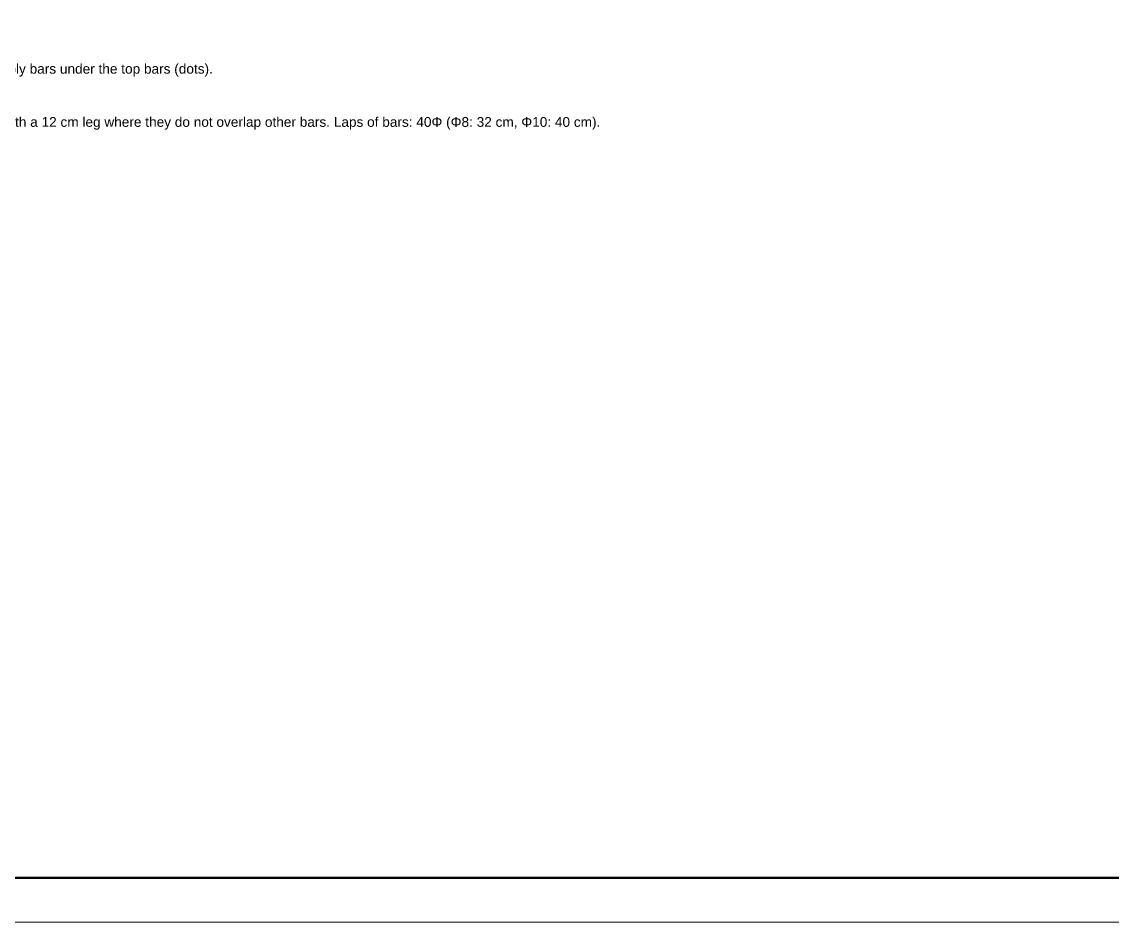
# Model space of a CAD drawing. Header units: millimetres. Extents: x -455 to 11942, y -2742 to 3320.
# Drawn here: x 7691 to 8921, y -885 to 131 of the extents above; entities that cross this region are included whole.
import ezdxf
from ezdxf.enums import TextEntityAlignment as Align

# ---------------------------------------------------------------- set-up
doc = ezdxf.new("R2010")
doc.units = ezdxf.units.MM
doc.layers.add('R-TEXT', color=7, linetype='Continuous', lineweight=18)
doc.layers.add('SHEET', color=7, linetype='Continuous', lineweight=35)
doc.styles.add('RC_TEXT', font='arial.ttf')

msp = doc.modelspace()

# ---------------------------------------------------------------- linework, layer by layer
at = {"layer": 'SHEET', "color": 7, "lineweight": 13}
msp.add_lwpolyline([(5997.35, -884.77), (11942.35, -884.77), (11942.35, 3320.23), (5997.35, 3320.23)], close=True, dxfattribs=at)
at = {"layer": 'SHEET', "color": 7, "lineweight": 50}
msp.add_lwpolyline([(6097.35, -834.77), (11892.35, -834.77), (11892.35, 3270.23), (6097.35, 3270.23)], close=True, dxfattribs=at)

# ---------------------------------------------------------------- texts
at = {"layer": 'R-TEXT', "style": 'RC_TEXT'}
for s, p in [('2. Bars: N<position> <mark> <number>Φ<diameter> x <length [cm]> / <spacing [cm]>; BR bottom, DR distribution, TR top, AR assembly bars under the top bars (dots).', (6765.4, 78.44)), ('5. Bottom bars run into the supports up to the far face minus the cover; top bars are bent down to the bottom cover. Bottom bars end with a 12 cm leg where they do not overlap other bars. Laps of bars: 40Φ (Φ8: 32 cm, Φ10: 40 cm).', (6765.4, 18.44))]:
    msp.add_text(s, height=11, dxfattribs=at).set_placement(p, align=Align.MIDDLE_LEFT)

doc.saveas('drawing.dxf')
